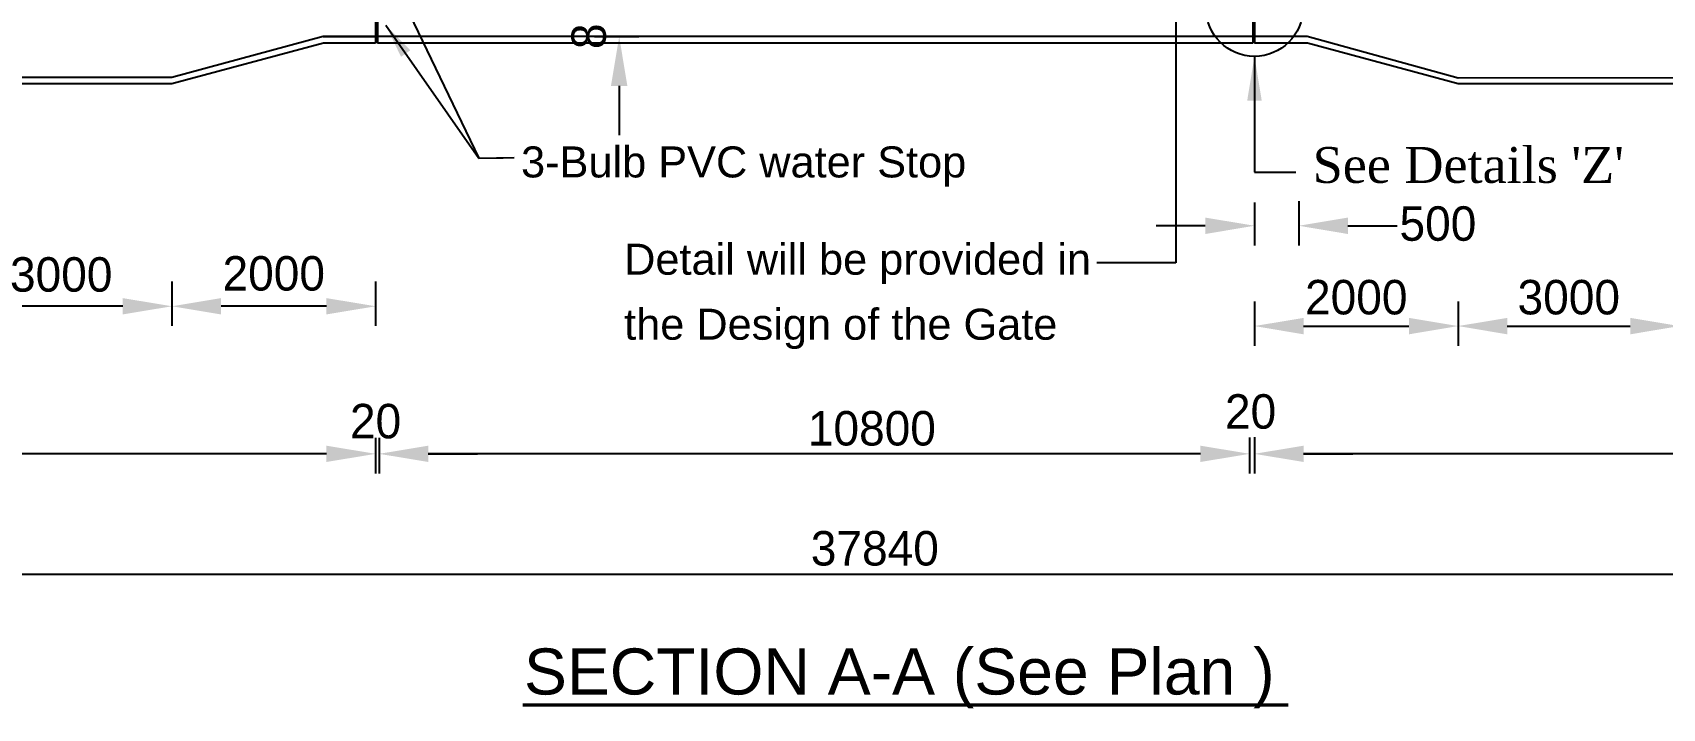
# Model space of a CAD drawing. Extents: x -1206532 to 786809, y -4288605 to 172932.
# Drawn here: x -728863 to -712299, y -4239052 to -4232187 of the extents above; entities that cross this region are included whole.
import ezdxf

# ---------------------------------------------------------------- set-up
doc = ezdxf.new("R2010")
doc.units = 0
doc.header["$LTSCALE"] = 300
doc.header["$MEASUREMENT"] = 0
doc.layers.get('0').update_dxf_attribs({"linetype": 'CONTINUOUS'})
doc.layers.get('DEFPOINTS').update_dxf_attribs({"linetype": 'CONTINUOUS'})
doc.layers.add('LINE', color=7, linetype='CONTINUOUS')
doc.layers.add('Other line', color=7, linetype='CONTINUOUS', lineweight=15)
doc.layers.add('Text 20', color=7, linetype='CONTINUOUS', lineweight=15)
doc.styles.add('Arial-20', font='ARIAL_0.TTF')
doc.styles.add('Arial-200', font='ARIAL_0.TTF')
doc.dimstyles.new('3', dxfattribs={"dimtxt": 225, "dimasz": 350, "dimexe": 100, "dimexo": 25, "dimgap": 9, "dimtad": 0, "dimdec": 0, "dimzin": 0, "dimdsep": 46, "dimtxsty": 'Standard', "dimcen": 0, "dimclrd": 5, "dimclre": 6, "dimclrt": 1, "dimadec": 0, "dimazin": 0, "dimtfac": 1, "dimtdec": 0, "dimtofl": 0, "dimtmove": 2, "dimatfit": 3, "dimfxl": 1, "dimtolj": 1, "dimtzin": 0, "dimarcsym": 0})
doc.dimstyles.new('ISO-25', dxfattribs={"dimtxt": 2.5, "dimasz": 2.5, "dimexe": 1.25, "dimexo": 0.625, "dimtad": 1, "dimtxsty": 'Standard', "dimcen": 2.5, "dimadec": 0, "dimazin": 0, "dimtfac": 1, "dimtmove": 0, "dimatfit": 3, "dimfxl": 1, "dimarcsym": 0})

# ---------------------------------------------------------------- blocks, each defined once
blk = doc.blocks.new('*D186')
at = {"layer": 'DEFPOINTS', "color": 0, "lineweight": 30}
for p in [(-725341, -4236298), (-716494, -4236299), (-725341, -4236466)]:
    blk.add_point(p, dxfattribs=at)
at = {"layer": 'LINE', "color": 7, "lineweight": -2}
for p, q in [((-725341, -4236303), (-725341, -4236666)), ((-716494, -4236304), (-716494, -4236666)), ((-716994, -4236466), (-724841, -4236466))]:
    blk.add_line(p, q, dxfattribs=at)
at = {"layer": 'LINE', "color": 7, "lineweight": 30}
for points in [[(-724841, -4236383), (-724841, -4236549), (-725341, -4236466)], [(-716994, -4236383), (-716994, -4236549), (-716494, -4236466)]]:
    blk.add_solid(points, dxfattribs=at)
at = {"layer": 'LINE', "color": 7, "insert": (-720333, -4236209), "char_height": 350, "attachment_point": 5}
blk.add_mtext('\\A1;10800', dxfattribs=at)
blk = doc.blocks.new('*D187')
at = {"layer": 'DEFPOINTS', "color": 0, "lineweight": 30}
for p in [(-704295, -4236140), (-716445, -4236291), (-716445, -4236466)]:
    blk.add_point(p, dxfattribs=at)
at = {"layer": 'LINE', "color": 7, "lineweight": -2}
for p, q in [((-716445, -4236296), (-716445, -4236666)), ((-704295, -4236216), (-704295, -4236666)), ((-704795, -4236466), (-715945, -4236466))]:
    blk.add_line(p, q, dxfattribs=at)
at = {"layer": 'LINE', "color": 7, "lineweight": 30}
for points in [[(-715945, -4236383), (-715945, -4236549), (-716445, -4236466)], [(-704795, -4236383), (-704795, -4236549), (-704295, -4236466)]]:
    blk.add_solid(points, dxfattribs=at)
at = {"layer": 'LINE', "color": 7, "insert": (-710468, -4236201), "char_height": 350, "attachment_point": 5}
blk.add_mtext('\\A1;13500', dxfattribs=at)
blk = doc.blocks.new('*D190')
at = {"layer": 'DEFPOINTS', "color": 0, "lineweight": 30}
for p in [(-737527, -4235692), (-725377, -4236298), (-737527, -4236466)]:
    blk.add_point(p, dxfattribs=at)
at = {"layer": 'LINE', "color": 7, "lineweight": -2}
for p, q in [((-737527, -4236216), (-737527, -4236666)), ((-725377, -4236303), (-725377, -4236666)), ((-725877, -4236466), (-737027, -4236466))]:
    blk.add_line(p, q, dxfattribs=at)
at = {"layer": 'LINE', "color": 7, "lineweight": 30}
for points in [[(-737027, -4236383), (-737027, -4236549), (-737527, -4236466)], [(-725877, -4236383), (-725877, -4236549), (-725377, -4236466)]]:
    blk.add_solid(points, dxfattribs=at)
at = {"layer": 'LINE', "color": 7, "insert": (-731582, -4236208), "char_height": 350, "attachment_point": 5}
blk.add_mtext('\\A1;13500', dxfattribs=at)
blk = doc.blocks.new('*D191')
at = {"layer": 'DEFPOINTS', "color": 0, "lineweight": 30}
for p in [(-725377, -4236298), (-725341, -4236298), (-725377, -4236466)]:
    blk.add_point(p, dxfattribs=at)
at = {"layer": 'LINE', "color": 7, "lineweight": -2}
for p, q in [((-725377, -4236303), (-725377, -4236666)), ((-725341, -4236303), (-725341, -4236666)), ((-725877, -4236466), (-726377, -4236466)), ((-724841, -4236466), (-724341, -4236466))]:
    blk.add_line(p, q, dxfattribs=at)
at = {"layer": 'LINE', "color": 7, "lineweight": 30}
for points in [[(-725877, -4236383), (-725877, -4236549), (-725377, -4236466)], [(-724841, -4236383), (-724841, -4236549), (-725341, -4236466)]]:
    blk.add_solid(points, dxfattribs=at)
at = {"layer": 'LINE', "color": 7, "insert": (-725377, -4236136), "char_height": 350, "attachment_point": 5}
blk.add_mtext('\\A1;20', dxfattribs=at)
blk = doc.blocks.new('*D192')
at = {"layer": 'DEFPOINTS', "color": 0, "lineweight": 30}
for p in [(-716494, -4236294), (-716445, -4236291), (-716494, -4236466)]:
    blk.add_point(p, dxfattribs=at)
at = {"layer": 'LINE', "color": 7, "lineweight": -2}
for p, q in [((-716494, -4236299), (-716494, -4236666)), ((-716445, -4236296), (-716445, -4236666)), ((-716994, -4236466), (-717494, -4236466)), ((-715945, -4236466), (-715445, -4236466))]:
    blk.add_line(p, q, dxfattribs=at)
at = {"layer": 'LINE', "color": 7, "lineweight": 30}
for points in [[(-716994, -4236383), (-716994, -4236549), (-716494, -4236466)], [(-715945, -4236383), (-715945, -4236549), (-716445, -4236466)]]:
    blk.add_solid(points, dxfattribs=at)
at = {"layer": 'LINE', "color": 7, "insert": (-716484, -4236038), "char_height": 350, "attachment_point": 5}
blk.add_mtext('\\A1;20', dxfattribs=at)
blk = doc.blocks.new('*D200')
at = {"layer": 'DEFPOINTS', "color": 0, "lineweight": 30}
for p in [(-723534, -4231606), (-722901, -4231606), (-723533, -4232228)]:
    blk.add_point(p, dxfattribs=at)
at = {"layer": 'LINE', "color": 7, "lineweight": -2}
for p, q in [((-722901, -4231106), (-722901, -4230606)), ((-723151, -4231606), (-722701, -4231606)), ((-723151, -4232228), (-722701, -4232228)), ((-722901, -4232728), (-722901, -4233228))]:
    blk.add_line(p, q, dxfattribs=at)
at = {"layer": 'LINE', "color": 7, "lineweight": 30}
for points in [[(-722985, -4231106), (-722818, -4231106), (-722901, -4231606)], [(-722985, -4232728), (-722818, -4232728), (-722901, -4232228)]]:
    blk.add_solid(points, dxfattribs=at)
at = {"layer": 'LINE', "color": 7, "insert": (-723209, -4231964), "char_height": 350, "attachment_point": 5, "rotation": 90}
blk.add_mtext('\\A1;800', dxfattribs=at)
blk = doc.blocks.new('*D201')
at = {"layer": 'DEFPOINTS', "color": 0, "lineweight": 30}
for p in [(-727447, -4234505), (-725377, -4234576), (-727447, -4234967)]:
    blk.add_point(p, dxfattribs=at)
at = {"layer": 'LINE', "color": 7, "lineweight": -2}
for p, q in [((-727447, -4234717), (-727447, -4235167)), ((-725377, -4234717), (-725377, -4235167)), ((-725877, -4234967), (-726947, -4234967))]:
    blk.add_line(p, q, dxfattribs=at)
at = {"layer": 'LINE', "color": 7, "lineweight": 30}
for points in [[(-726947, -4234884), (-726947, -4235050), (-727447, -4234967)], [(-725877, -4234884), (-725877, -4235050), (-725377, -4234967)]]:
    blk.add_solid(points, dxfattribs=at)
at = {"layer": 'LINE', "color": 7, "insert": (-726412, -4234635), "char_height": 350, "attachment_point": 5}
blk.add_mtext('\\A1;2000', dxfattribs=at)
blk = doc.blocks.new('*D202')
at = {"layer": 'DEFPOINTS', "color": 0, "lineweight": 30}
for p in [(-727447, -4234505), (-729697, -4234595), (-729697, -4234967)]:
    blk.add_point(p, dxfattribs=at)
at = {"layer": 'LINE', "color": 7, "lineweight": -2}
for p, q in [((-729697, -4234717), (-729697, -4235167)), ((-727447, -4234717), (-727447, -4235167)), ((-727947, -4234967), (-729197, -4234967))]:
    blk.add_line(p, q, dxfattribs=at)
at = {"layer": 'LINE', "color": 7, "lineweight": 30}
for points in [[(-729197, -4234884), (-729197, -4235050), (-729697, -4234967)], [(-727947, -4234884), (-727947, -4235050), (-727447, -4234967)]]:
    blk.add_solid(points, dxfattribs=at)
at = {"layer": 'LINE', "color": 7, "insert": (-728572, -4234646), "char_height": 350, "attachment_point": 5}
blk.add_mtext('\\A1;3000', dxfattribs=at)
blk = doc.blocks.new('*D203')
at = {"layer": 'DEFPOINTS', "color": 0, "lineweight": 30}
for p in [(-714375, -4234834), (-716445, -4234892), (-714375, -4235168)]:
    blk.add_point(p, dxfattribs=at)
at = {"layer": 'LINE', "color": 7, "lineweight": -2}
for p, q in [((-716445, -4234918), (-716445, -4235368)), ((-714375, -4234918), (-714375, -4235368)), ((-715945, -4235168), (-714875, -4235168))]:
    blk.add_line(p, q, dxfattribs=at)
at = {"layer": 'LINE', "color": 7, "lineweight": 30}
for points in [[(-715945, -4235085), (-715945, -4235252), (-716445, -4235168)], [(-714875, -4235085), (-714875, -4235252), (-714375, -4235168)]]:
    blk.add_solid(points, dxfattribs=at)
at = {"layer": 'LINE', "color": 7, "insert": (-715410, -4234877), "char_height": 350, "attachment_point": 5}
blk.add_mtext('\\A1;2000', dxfattribs=at)
blk = doc.blocks.new('*D204')
at = {"layer": 'DEFPOINTS', "color": 0, "lineweight": 30}
for p in [(-714375, -4234834), (-712125, -4234797), (-712125, -4235168)]:
    blk.add_point(p, dxfattribs=at)
at = {"layer": 'LINE', "color": 7, "lineweight": -2}
for p, q in [((-714375, -4234918), (-714375, -4235368)), ((-712125, -4234918), (-712125, -4235368)), ((-713875, -4235168), (-712625, -4235168))]:
    blk.add_line(p, q, dxfattribs=at)
at = {"layer": 'LINE', "color": 7, "lineweight": 30}
for points in [[(-713875, -4235085), (-713875, -4235252), (-714375, -4235168)], [(-712625, -4235085), (-712625, -4235252), (-712125, -4235168)]]:
    blk.add_solid(points, dxfattribs=at)
at = {"layer": 'LINE', "color": 7, "insert": (-713250, -4234877), "char_height": 350, "attachment_point": 5}
blk.add_mtext('\\A1;3000', dxfattribs=at)
blk = doc.blocks.new('*D210')
at = {"layer": 'DEFPOINTS', "color": 0, "lineweight": 30}
for p in [(-737527, -4236666), (-704295, -4237131), (-737527, -4237693)]:
    blk.add_point(p, dxfattribs=at)
at = {"layer": 'LINE', "color": 7, "lineweight": -2}
for p, q in [((-737527, -4237443), (-737527, -4237893)), ((-704295, -4237443), (-704295, -4237893)), ((-704795, -4237693), (-737027, -4237693))]:
    blk.add_line(p, q, dxfattribs=at)
at = {"layer": 'LINE', "color": 7, "lineweight": 30}
for points in [[(-737027, -4237609), (-737027, -4237776), (-737527, -4237693)], [(-704795, -4237609), (-704795, -4237776), (-704295, -4237693)]]:
    blk.add_solid(points, dxfattribs=at)
at = {"layer": 'LINE', "color": 7, "insert": (-720303, -4237428), "char_height": 350, "attachment_point": 5}
blk.add_mtext('\\A1;37840', dxfattribs=at)
blk = doc.blocks.new('*D674')
at = {"layer": 'DEFPOINTS', "color": 0, "lineweight": 30}
for p in [(-715995, -4233663), (-716445, -4233908), (-715995, -4234149)]:
    blk.add_point(p, dxfattribs=at)
at = {"layer": 'LINE', "color": 7, "lineweight": -2}
for p, q in [((-716445, -4233913), (-716445, -4234349)), ((-715995, -4233899), (-715995, -4234349)), ((-716945, -4234149), (-717445, -4234149)), ((-715495, -4234149), (-714995, -4234149))]:
    blk.add_line(p, q, dxfattribs=at)
at = {"layer": 'LINE', "color": 7, "lineweight": 30}
for points in [[(-716945, -4234066), (-716945, -4234233), (-716445, -4234149)], [(-715495, -4234066), (-715495, -4234233), (-715995, -4234149)]]:
    blk.add_solid(points, dxfattribs=at)
at = {"layer": 'LINE', "color": 7, "insert": (-714580, -4234129), "char_height": 350, "attachment_point": 5}
blk.add_mtext('\\A1;500', dxfattribs=at)

msp = doc.modelspace()

# ---------------------------------------------------------------- linework, layer by layer
for p, q in [((-725911.132, -4232227.646), (-727447, -4232641.433)), ((-725907.349, -4232295.146), (-727447, -4232708.933)), ((-725377, -4232295.146), (-725907.349, -4232295.146)), ((-716462.518, -4232227.646), (-725359, -4232227.646)), ((-716462.518, -4232295.146), (-725359, -4232295.146)), ((-715909.661, -4232227.646), (-716444.518, -4232227.646)), ((-715904.133, -4232295.146), (-716444.518, -4232295.146)), ((-727447, -4232641.433), (-736492, -4232641.433)), ((-705329.518, -4232641.433), (-714374.518, -4232648.366)), ((-727447, -4232708.933), (-736464.041, -4232708.933)), ((-705357.477, -4232708.933), (-714374.518, -4232708.933))]:
    msp.add_line(p, q)
at = {"layer": 'LINE'}
for p, q in [((-725359, -4225846.433), (-725359, -4232295.146)), ((-716462.518, -4226116.433), (-716462.518, -4232295.146)), ((-716444.518, -4226881.433), (-716444.518, -4232295.146)), ((-725377, -4232056.433), (-725377, -4232295.146)), ((-714374.518, -4232648.366), (-715909.661, -4232227.646)), ((-714374.518, -4232708.933), (-715904.133, -4232295.146))]:
    msp.add_line(p, q, dxfattribs=at)
at = {"layer": 'LINE', "const_width": 33.75}
msp.add_lwpolyline([(-716100.546, -4239017.7), (-723882.451, -4239017.7)], dxfattribs=at)
at = {"layer": 'LINE'}
msp.add_circle((-716444.518, -4231936.865), 492.008, dxfattribs=at)
at = {"layer": 'Other line', "color": 0, "lineweight": 30}
msp.add_line((-725377, -4232227.646), (-725911.132, -4232227.646), dxfattribs=at)

# ---------------------------------------------------------------- texts
at = {"color": 0, "linetype": 'ByBlock', "lineweight": 20, "insert": (-715853.183, -4233349.073), "char_height": 364.5, "width": 9100.44785, "attachment_point": 1}
msp.add_mtext("{\\fTimes New Roman|b0|i0|c0|p18;See Details 'Z'}", dxfattribs=at)
at = {"layer": 'LINE', "style": 'Arial-200'}
msp.add_text('SECTION A-A (See Plan )', height=468, dxfattribs=at).set_placement((-723868.698, -4238911.03))
at = {"layer": 'Text 20', "style": 'Arial-20'}
for s, p in [('3-Bulb PVC water Stop', (-723898.292, -4233658.216)), ('Detail will be provided in ', (-722850.754, -4234646.332)), ('the Design of the Gate', (-722850.754, -4235306.843))]:
    msp.add_text(s, height=315, dxfattribs=at).set_placement(p)

# ---------------------------------------------------------------- dimensions: what is measured, and where the dimension line sits
at = {"layer": 'LINE'}
dim = msp.add_linear_dim(base=(-722901.459, -4231606.433), p1=(-723533.232, -4232227.646), p2=(-723534.372, -4231606.433), angle=90, text='800', dimstyle='3', override={"dimtxt": 350, "dimasz": 500, "dimexe": 200, "dimexo": 5, "dimdle": 250, "dimclrd": 7, "dimclre": 7, "dimclrt": 7, "dimfxl": 250, "dimfxlon": 1}, dxfattribs=at)
dim.commit()
dim.dimension.update_dxf_attribs({"geometry": '*D200', "text_midpoint": (-723209.119, -4231964), "dimtype": 160})
for base, p1, p2, text, picture, middle in [((-715994.518, -4234149.222), (-716444.518, -4233907.758), (-715994.518, -4233662.752), '500', '*D674', (-714579.702, -4234129.158)), ((-729697, -4234967.162), (-727447, -4234505.269), (-729697, -4234594.85), '3000', '*D202', (-728572, -4234645.809)), ((-727447, -4234967.162), (-725377, -4234575.813), (-727447, -4234505.269), '2000', '*D201', (-726412, -4234635.355)), ((-714374.518, -4235168.378), (-716444.518, -4234892.388), (-714374.518, -4234833.677), '2000', '*D203', (-715409.518, -4234876.81)), ((-712124.518, -4235168.378), (-714374.518, -4234833.677), (-712124.518, -4234796.684), '3000', '*D204', (-713249.518, -4234876.81)), ((-737527, -4236465.996), (-725377, -4236298.007), (-737527, -4235692.026), '13500', '*D190', (-731582.317, -4236207.874)), ((-716493.524, -4236465.996), (-716444.518, -4236290.893), (-716493.524, -4236294.014), '20', '*D192', (-716483.809, -4236038.46)), ((-725377, -4236465.996), (-725341.178, -4236298.007), (-725377, -4236298.007), '20', '*D191', (-725377, -4236136.007)), ((-725341.178, -4236465.996), (-716493.524, -4236299.014), (-725341.178, -4236298.007), '10800', '*D186', (-720332.518, -4236209.431)), ((-716444.518, -4236465.996), (-704294.518, -4236140.119), (-716444.518, -4236290.893), '13500', '*D187', (-710468.133, -4236201.277)), ((-737527, -4237692.591), (-704294.518, -4237131.022), (-737527, -4236665.996), '37840', '*D210', (-720303.238, -4237427.871))]:
    dim = msp.add_linear_dim(base=base, p1=p1, p2=p2, text=text, dimstyle='3', override={"dimtxt": 350, "dimasz": 500, "dimexe": 200, "dimexo": 5, "dimdle": 250, "dimclrd": 7, "dimclre": 7, "dimclrt": 7, "dimfxl": 250, "dimfxlon": 1}, dxfattribs=at)
    dim.commit()
    dim.dimension.update_dxf_attribs({"geometry": picture, "text_midpoint": middle, "dimtype": 160})

# ---------------------------------------------------------------- leaders
at = {"linetype": 'ByBlock', "lineweight": 20}
msp.add_leader([(-716444.518, -4232428.873), (-716444.518, -4233606.044), (-716023.866, -4233606.044)], dimstyle='ISO-25', override={"dimtxt": 500, "dimasz": 450, "dimclrd": 7, "dimclre": 7, "dimclrt": 7}, dxfattribs=at)
at = {"layer": 'Other line', "color": 0, "lineweight": 30}
for points in [[(-717244.406, -4229966.063), (-717244.406, -4234527.038), (-718046.237, -4234527.038)], [(-725161.135, -4231733.372), (-724327.824, -4233462.378), (-723967.793, -4233457.04)], [(-725272.135, -4232113), (-724327.824, -4233462.378), (-724078.769, -4233458.685)]]:
    msp.add_leader(points, dimstyle='3', override={"dimgap": 9, "dimtad": 0, "dimclrd": 256, "dimclre": 0, "dimclrt": 0, "dimfxl": 700, "dimfxlon": 1}, dxfattribs=at)

doc.saveas('drawing.dxf')
